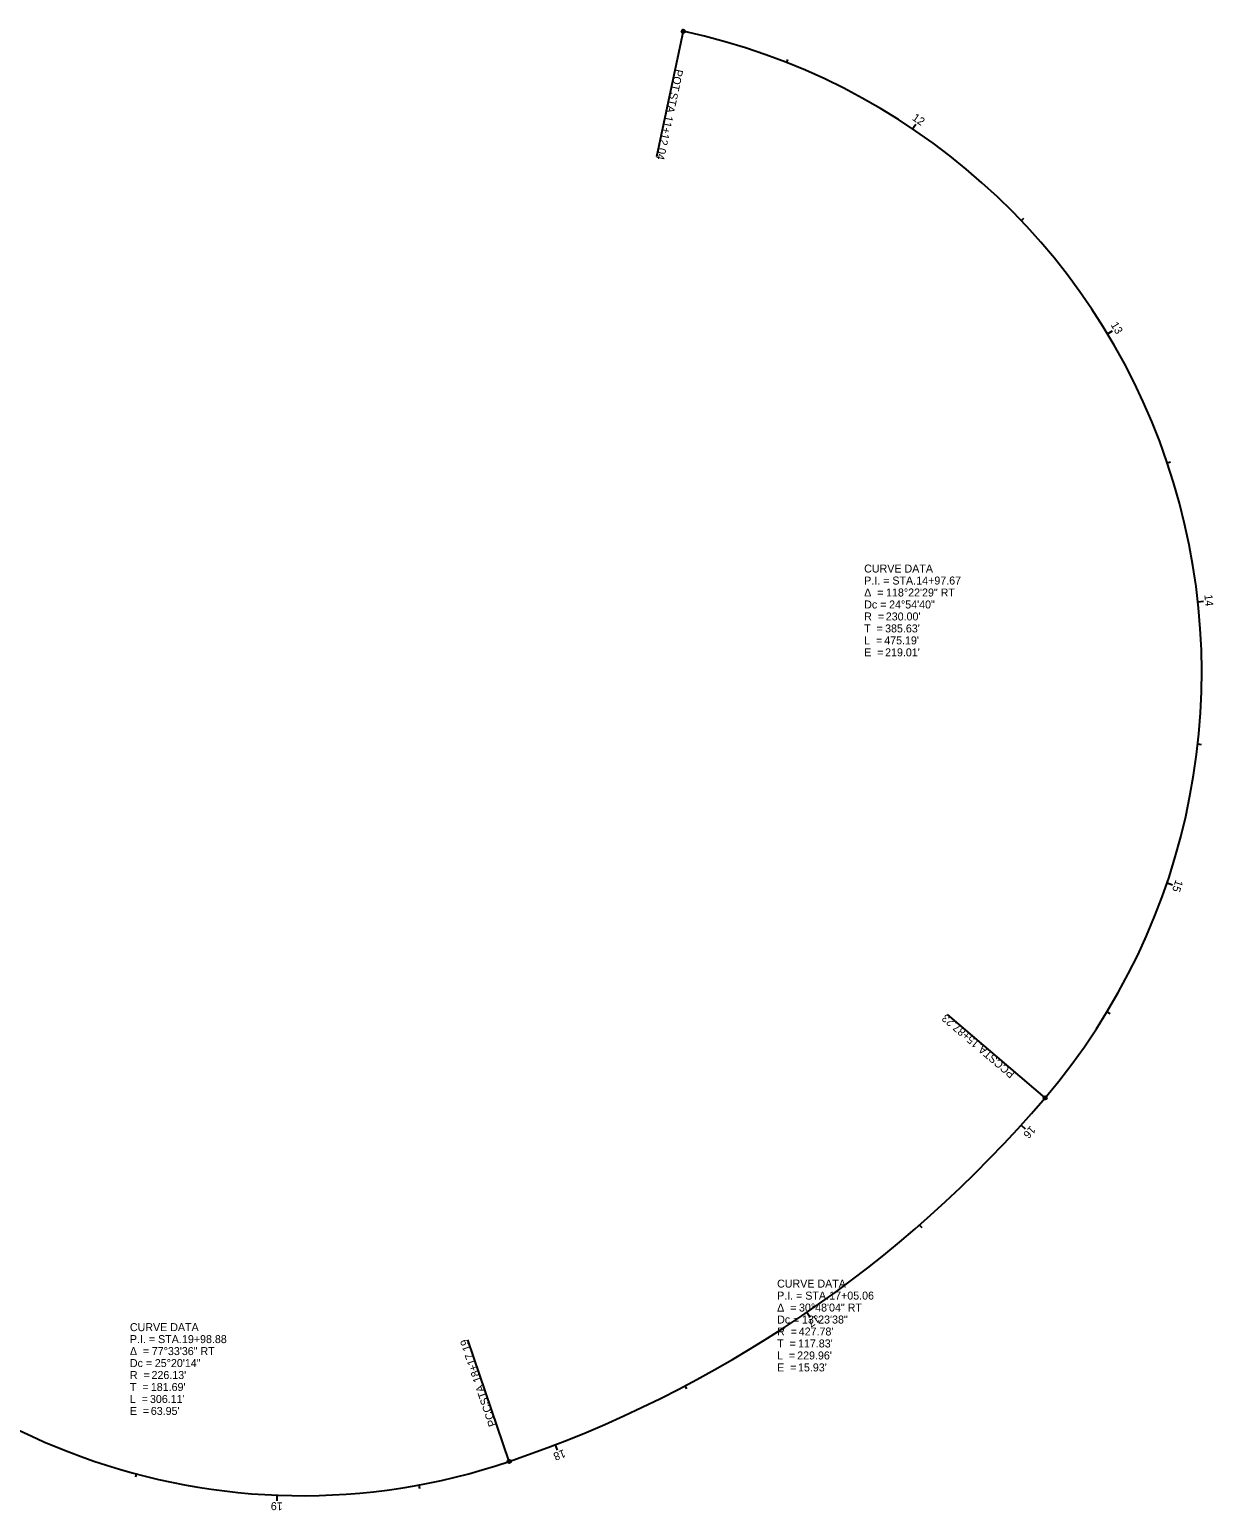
# Model space of a CAD drawing. Extents: x 214194 to 215037, y 552277 to 552936.
# Drawn here: x 214621 to 215037, y 552277 to 552796 of the extents above; entities that cross this region are included whole.
import ezdxf

# ---------------------------------------------------------------- set-up
doc = ezdxf.new("R2010")
doc.units = 0
for name, color, linetype in [('_CIVIL_CONSTRUCTION', 7, 'Continuous'), ('Default', 7, 'Continuous'), ('RW_X_CL', 7, 'Continuous'), ('RW_X_CL_100_Bearings', 7, 'Continuous'), ('SC_Scratch1', 7, 'Continuous')]:
    doc.layers.add(name, color=color, linetype=linetype)

msp = doc.modelspace()

# ---------------------------------------------------------------- linework, layer by layer
at = {"layer": 'Default'}
for centre, radius, start, end in [((214802.73, 552570.65), 230, 319.5531, 77.9277), ((214652.22, 552698.95), 427.78, 288.7521, 319.5531), ((214717.05, 552508.02), 226.13, 211.192, 288.7521)]:
    msp.add_arc(centre, radius, start, end, dxfattribs=at)
at = {"layer": 'RW_X_CL'}
for centre, radius, start, end in [((214802.73, 552570.65), 230, 319.5531, 77.9277), ((214652.22, 552698.95), 427.78, 288.7521, 319.5531), ((214717.05, 552508.02), 226.13, 211.192, 288.7521)]:
    msp.add_arc(centre, radius, start, end, dxfattribs=at)
at = {"layer": 'RW_X_CL_100_Bearings'}
for p, q in [((214887.13, 552784.6), (214887.57, 552785.72)), ((214931.29, 552761.36), (214932.41, 552763.02)), ((214969.4, 552729.14), (214970.27, 552729.97)), ((214999.66, 552689.47), (215001.38, 552690.5)), ((215020.66, 552644.2), (215021.79, 552644.58)), ((215031.39, 552595.46), (215033.38, 552595.68)), ((215031.36, 552545.56), (215032.55, 552545.43)), ((215020.57, 552496.84), (215022.46, 552496.2)), ((214999.52, 552451.59), (215000.55, 552450.97)), ((214969.33, 552411.84), (214970.82, 552410.5)), ((214933.69, 552376.82), (214934.48, 552375.92)), ((214894.2, 552346.19), (214895.33, 552344.54)), ((214851.41, 552320.38), (214851.97, 552319.32)), ((214805.9, 552299.74), (214806.62, 552297.87)), ((214658.91, 552289.48), (214658.6, 552288.32)), ((214758.02, 552285.62), (214758.24, 552284.44)), ((214708.25, 552282.05), (214708.17, 552280.05))]:
    msp.add_line(p, q, dxfattribs=at)
at = {"layer": 'SC_Scratch1'}
for p, q in [((214850.84, 552795.56), (214841.42, 552751.56)), ((214977.76, 552421.44), (214943.52, 552450.63)), ((214789.74, 552293.88), (214775.28, 552336.5))]:
    msp.add_line(p, q, dxfattribs=at)
for centre in [(214850.84, 552795.56), (214977.76, 552421.44), (214789.74, 552293.88)]:
    msp.add_circle(centre, 0.6, dxfattribs=at)

# ---------------------------------------------------------------- texts
at = {"layer": '_CIVIL_CONSTRUCTION'}
for s, p in [('CURVE DATA', (214914.3, 552605.7)), ('Δ  = ', (214914.3, 552597.3)), ('P.I. = STA. ', (214914.3, 552601.5)), ('118°22\'29" RT', (214921.98, 552597.3)), ('14+97.67', (214932.57, 552601.5)), ('Dc = ', (214914.3, 552593.1)), ('24°54\'40"', (214923.04, 552593.1)), ('R  = ', (214914.3, 552588.9)), ("230.00'", (214921.88, 552588.9)), ('T  = ', (214914.3, 552584.7)), ("385.63'", (214921.64, 552584.7)), ('L  = ', (214914.3, 552580.5)), ('E  = ', (214914.3, 552576.3)), ("475.19'", (214921.34, 552580.5)), ("219.01'", (214921.64, 552576.3)), ('CURVE DATA', (214883.75, 552354.86)), ('P.I. = STA. ', (214883.75, 552350.66)), ('17+05.06', (214902.02, 552350.66)), ('Δ  = ', (214883.75, 552346.46)), ('Dc = ', (214883.75, 552342.26)), ('30°48\'04" RT', (214891.43, 552346.46)), ('13°23\'38"', (214892.49, 552342.26)), ('CURVE DATA', (214656.67, 552339.59)), ('R  = ', (214883.75, 552338.06)), ("427.78'", (214891.34, 552338.06)), ('P.I. = STA. ', (214656.67, 552335.39)), ('19+98.88', (214674.94, 552335.39)), ('T  = ', (214883.75, 552333.86)), ("117.83'", (214891.09, 552333.86)), ('Δ  = ', (214656.67, 552331.19)), ('Dc = ', (214656.67, 552326.99)), ('77°33\'36" RT', (214664.35, 552331.19)), ('25°20\'14"', (214665.41, 552326.99)), ('L  = ', (214883.75, 552329.66)), ("229.96'", (214890.79, 552329.66)), ('R  = ', (214656.67, 552322.79)), ("226.13'", (214664.25, 552322.79)), ('E  = ', (214883.75, 552325.46)), ("15.93'", (214891.09, 552325.46)), ('T  = ', (214656.67, 552318.59)), ("181.69'", (214664.01, 552318.59)), ('L  = ', (214656.67, 552314.39)), ("306.11'", (214663.71, 552314.39)), ('E  = ', (214656.67, 552310.19)), ("63.95'", (214664.01, 552310.19))]:
    msp.add_text(s, height=2.8, dxfattribs=at).set_placement(p)
at = {"layer": 'RW_X_CL_100_Bearings'}
for s, rotation, p in [('12', 326.0158, (214930.9, 552764.64)), ('13', 301.1046, (215000.69, 552692.6)), ('14', 276.1934, (215033.64, 552597.87)), ('15', 251.2822, (215023.64, 552498.11)), ('16', 227.8422, (214972.69, 552411.82)), ('17', 214.4483, (214897.51, 552345.43)), ('18', 201.0544, (214808.87, 552298.2)), ('19', 177.7703, (214710.35, 552279.47))]:
    msp.add_text(s, height=2.8, rotation=rotation, dxfattribs=at).set_placement(p)
at = {"layer": 'SC_Scratch1'}
for s, rotation, p in [('POT', 257.9277, (214848.08, 552782.46)), (' STA. ', 257.9277, (214846.57, 552775.41)), ('11+12.04', 257.9277, (214844.59, 552766.17)), ('15+87.23', 139.5531, (214954.99, 552440.8)), (' STA. ', 139.5531, (214962.18, 552434.66)), ('PCC', 139.5531, (214967.43, 552430.19)), ('18+17.19', 108.7521, (214780.11, 552322.13)), (' STA. ', 108.7521, (214783.15, 552313.18)), ('PCC', 108.7521, (214785.36, 552306.66))]:
    msp.add_text(s, height=2.8, rotation=rotation, dxfattribs=at).set_placement(p)

doc.saveas('drawing.dxf')
